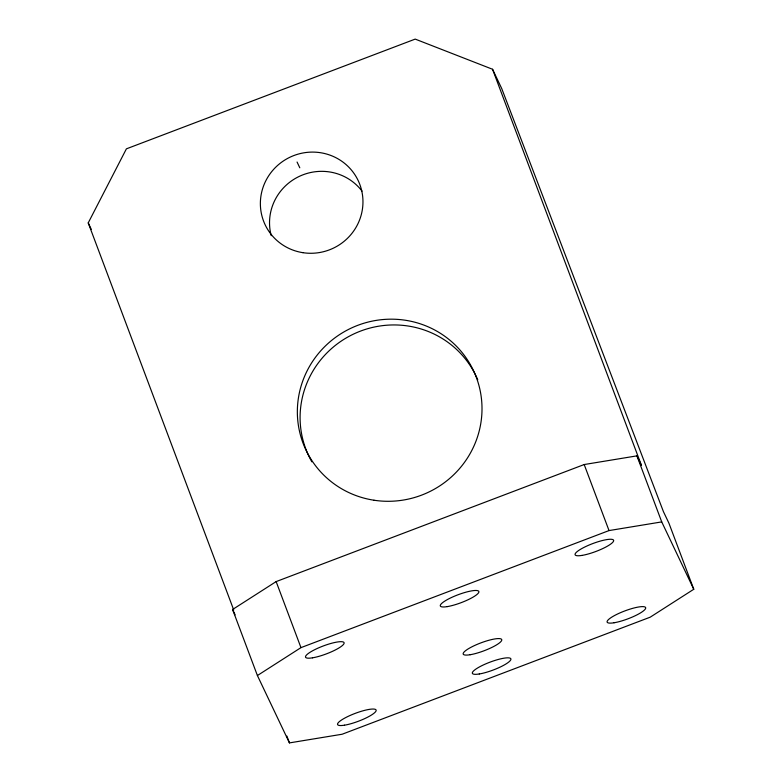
<?xml version="1.0" encoding="UTF-8"?>
<svg xmlns="http://www.w3.org/2000/svg" width="782" height="782" viewBox="0 0 782 782"><rect width="100%" height="100%" fill="white"/><g stroke="black" fill="none" stroke-linecap="round" stroke-linejoin="round"><path stroke-width="1.17" d="M233.73 609.989L88.229 222.899L126.401 148.844L415.203 39.1L492.552 69.266L501.702 88.513L663.449 511.682L668.942 523.226L693.771 589.266L650.213 617.174L342.154 734.23L289.448 742.9L257.405 675.54L232.586 609.501L276.144 581.593L584.193 464.537L636.91 455.867L641.484 465.486L492.552 69.266M257.405 675.54L300.962 647.633L609.022 530.577L661.728 521.907L693.771 589.266M297.062 162.03L299.799 167.798M88.229 222.899L91.279 229.312M232.586 609.501L235.128 614.847M636.91 455.867L661.728 521.907M584.193 464.537L609.022 530.577M276.144 581.593L300.962 647.633M286.877 736.067L289.448 742.9M311.852 461.82A92.696 90.692 -25.4 0 1 352.174 334.735A92.696 90.692 -25.4 0 1 477.753 379.788M271.227 235.665A51.495 50.38 -25.4 0 1 298.597 176.712A51.495 50.38 -25.4 0 1 362.017 191.101M374.001 500.226A92.696 90.692 -25.4 0 0 476.316 377.315A92.696 90.692 -25.4 0 0 318.724 353.161A92.696 90.692 -25.4 0 0 374.001 500.226M302.957 252.684A51.495 50.38 -25.4 0 0 359.798 184.396A51.495 50.38 -25.4 0 0 272.244 170.984A51.495 50.38 -25.4 0 0 302.957 252.684M470.138 654.73A20.596 4.252 -20.6 0 0 501.526 640.761A20.596 4.252 -20.6 0 0 475.7 645.013A20.596 4.252 -20.6 0 0 470.138 654.73M479.288 673.976A20.596 4.252 -20.6 0 0 510.675 660.008A20.596 4.252 -20.6 0 0 484.86 664.26A20.596 4.252 -20.6 0 0 479.288 673.976M582.023 555.406A20.596 4.252 -20.6 0 0 613.411 541.437A20.596 4.252 -20.6 0 0 587.595 545.689A20.596 4.252 -20.6 0 0 582.023 555.406M312.477 657.828A20.596 4.252 -20.6 0 0 343.865 643.869A20.596 4.252 -20.6 0 0 318.039 648.112A20.596 4.252 -20.6 0 0 312.477 657.828M344.52 725.188A20.596 4.252 -20.6 0 0 375.907 711.219A20.596 4.252 -20.6 0 0 350.082 715.471A20.596 4.252 -20.6 0 0 344.52 725.188M614.066 622.765A20.596 4.252 -20.6 0 0 645.453 608.797A20.596 4.252 -20.6 0 0 619.627 613.049A20.596 4.252 -20.6 0 0 614.066 622.765M447.245 606.617A20.596 4.252 -20.6 0 0 478.643 592.648A20.596 4.252 -20.6 0 0 452.817 596.901A20.596 4.252 -20.6 0 0 447.245 606.617"/></g></svg>
